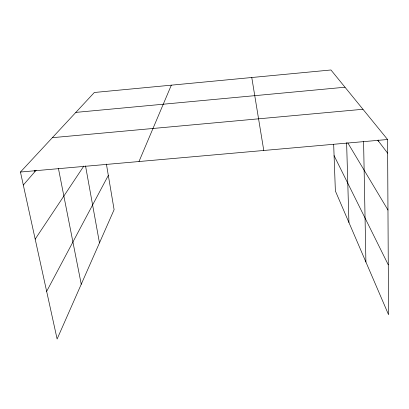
<?xml version="1.0" encoding="UTF-8"?>
<svg xmlns="http://www.w3.org/2000/svg" width="409" height="409" viewBox="0 0 409 409"><rect width="100%" height="100%" fill="white"/><g stroke="black" fill="none" stroke-linecap="round" stroke-linejoin="round"><path stroke-width="0.61" d="M138.983 161.535L171.33 85.164M46.657 291.377L108.319 175.405M35.184 239.132L83.83 166.059M23.308 185.047L36.145 170.226M106.412 164.106L114.106 209.679L57.117 339.02L20.45 172.036L94.331 92.49L330.958 69.98L387.574 139.505L388.55 314.69L335.375 190.972L333.672 144.346M75.849 112.393L345.002 87.224M52.362 137.68L362.957 109.275M20.45 172.036L387.574 139.505M377.778 140.221L387.65 153.191M347.808 142.894L387.967 210.032M334.081 155.624L388.274 264.822M34.637 170.425L34.898 171.662M58.441 168.534L81.248 284.255M85.532 165.896L99.469 242.89M251.775 77.516L263.779 150.476M346.612 142.695L348.933 222.516M363.581 141.596L365.907 262.016M378.54 139.996L378.55 141.233"/></g></svg>
